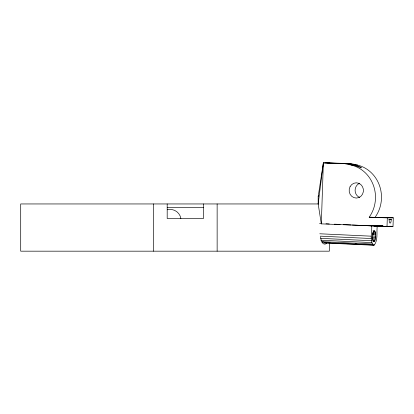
<?xml version="1.0" encoding="UTF-8"?>
<svg xmlns="http://www.w3.org/2000/svg" width="414" height="414" viewBox="0 0 414 414"><rect width="100%" height="100%" fill="white"/><g stroke="black" fill="none" stroke-linecap="round" stroke-linejoin="round"><path stroke-width="0.62" d="M383.017 226.127L377.283 225.909C376.357 232.073 378.215 239.473 374.432 244.943L373.697 245.254L372.988 244.943C369.609 239.276 372.165 232.052 371.694 225.909L382.945 226.07M375.746 236.182L375.41 232.332L374.717 230.924L373.852 230.924C372.01 233.931 371.772 238.309 373.423 241.44L374.287 241.44L375.094 240.032L375.746 236.182L372.528 236.032M321.321 223.876L318.175 203.952L318.175 196.691L323.36 162.899L345.059 163.716L351.465 165.129A32.929 30.848 89.4 0 1 369.21 217.195L393.3 217.826L393.015 226.354L387.028 226.427L321.321 223.876L323.36 162.899L329.347 162.826M382.567 226.158L374.489 225.909L387.028 226.427L387.313 217.899L393.3 217.826M391.328 219.586L390.914 222.152L390.091 223.213L389.346 222.152L389.108 219.586L391.328 219.586L388.751 219.487M318.175 203.952L323.36 162.899L323.458 164.824M318.175 196.691L318.573 195.48M320.602 236.849L321.181 240.482L322.051 242.216L323.277 241.869M375.203 217.122A32.929 30.848 89.4 0 0 357.453 165.057L351.051 163.644L348.883 163.685L355.31 165.082L360.014 166.744L361.396 167.867L353.603 165.103L347.217 163.706L325.518 162.873M351.465 165.129L353.603 165.103M355.31 165.082L357.453 165.057M345.059 163.716L347.217 163.706M318.589 203.952L20.7 203.952L20.7 251.174L329.347 251.174L329.347 242.764M167.189 207.585L203.512 207.585M389.238 226.246L393.015 226.354L390.438 226.251M385.672 226.256L390.019 226.391L386.2 226.246M327.184 162.852L351.051 163.644M369.21 217.195L387.313 217.899M369.826 225.454L371.756 225.526M379.488 225.827L382.707 225.951M369.749 225.713L371.917 225.801M372.947 225.842L387.028 226.427M370.012 225.702L371.932 225.79L370.075 225.661M319.556 223.482L321.487 223.57M325.994 223.777L329.213 223.927M334.362 224.171L340.158 224.44M343.372 224.59L351.098 224.952M352.386 225.009L371.694 225.909M373.045 230.846L374.717 230.924M373.449 231.39L375.1 231.467M372.698 232.207L375.41 232.332M375.633 233.46L372.429 233.31L372.6 234.629L375.746 234.774M319.779 233.781L371.275 236.182M371.767 237.413L375.633 237.589M320.426 236.161L371.275 238.531M372.181 238.754L375.41 238.904M372.522 239.913L375.094 240.032M320.612 238.35L371.467 240.72M372.781 240.808L374.717 240.896M372.998 241.383L374.287 241.44M320.979 240.229L371.834 242.599M322.144 241.698L372.352 244.037M328.716 242.816L329.999 242.873M337.71 243.235L338.994 243.292M347.993 243.711L346.699 243.655L347.75 243.737M355.088 244.043L357.018 244.136M364.113 244.467L366.048 244.555M373.143 244.886L374.432 244.943M323.422 242.635L372.988 244.943M324.095 242.946L373.697 245.254M369.671 225.542L372.212 225.661M369.599 225.542L372.16 225.666M322.051 242.216L322.718 243.142A7.535 4.062 -90 0 0 326.713 243.142M217.138 203.952L217.138 251.174M203.512 203.952L203.512 218.483L167.189 218.483L167.189 203.952M153.568 203.952L153.568 251.174M167.282 209.784A10.899 10.899 0 0 1 168.964 209.468L171.805 209.531A10.899 10.899 0 0 1 180.897 218.561M372.957 233.217A7.266 2.629 -90 0 1 373.221 234.971M359.818 197.535A7.628 7.152 89.5 0 1 355.103 190.362A7.628 7.152 89.5 0 1 359.802 183.195M350.094 186.621A7.628 7.152 89.5 0 0 356.299 198.063A7.628 7.152 89.5 0 0 362.478 186.621A7.628 7.152 89.5 0 0 350.094 186.621"/></g></svg>
